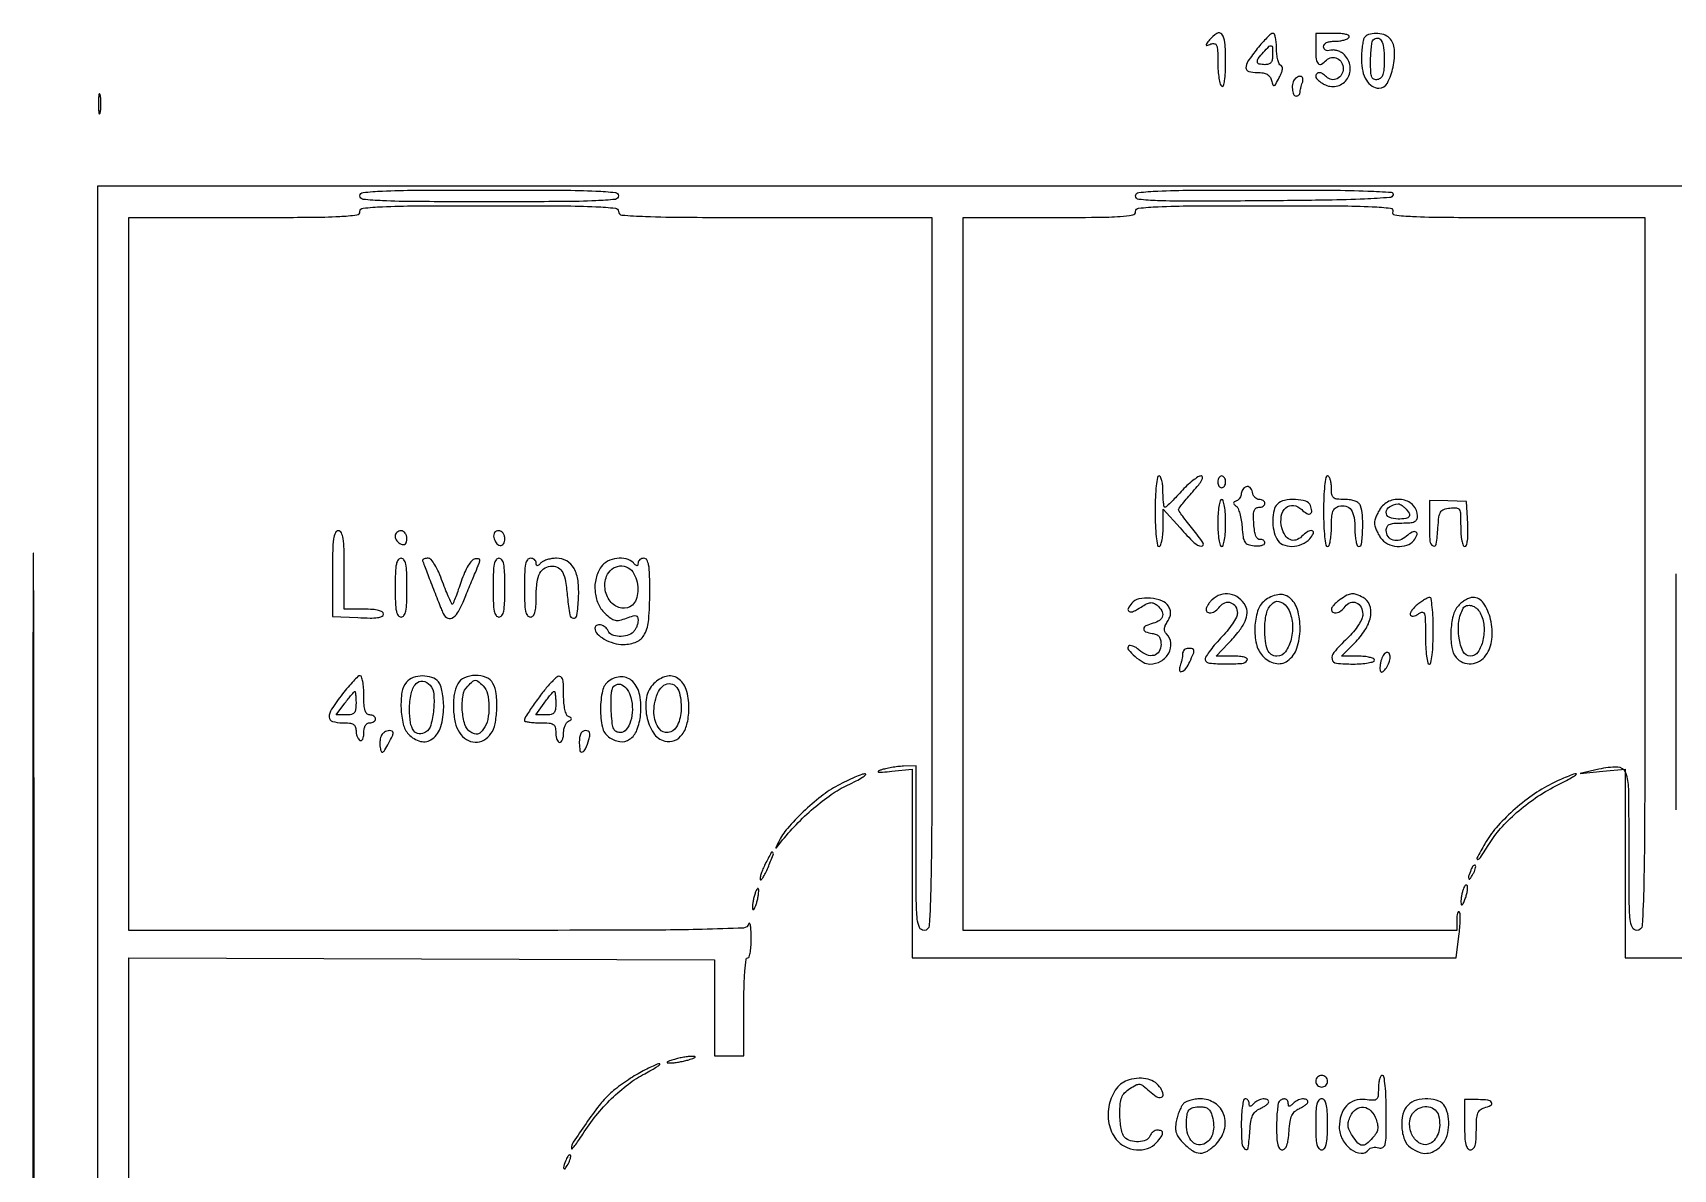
# Model space of a CAD drawing. Extents: x 0 to 673, y 20 to 657.
# Drawn here: x 0.5 to 419.2, y 367 to 657.1 of the extents above; entities that cross this region are included whole.
import ezdxf

# ---------------------------------------------------------------- set-up
doc = ezdxf.new("R2010")
doc.units = 0

msp = doc.modelspace()

# ---------------------------------------------------------------- linework, layer by layer
for points in [[(300.872445, 655.312769, 0.007057), (300.078825, 654.308495, 0.256824), (300.03584, 654.027632, 0.403289), (300.239496, 653.928449, 0.011274), (301.25, 654.281384, -0.138626), (302.15737, 654.356935, -0.262181), (302.699435, 653.89548, -0.080126), (302.949164, 652.616451, -0.008228), (303, 649.527632, 0.017214), (303.072907, 647.410552, 0.023894), (303.29375, 645.525556, 0.021798), (303.60914, 644.031146, 0.193782), (304, 643.5, 0.480853), (304.426169, 643.652121, 0.044402), (304.736472, 644.905081, 0.028279), (304.939381, 646.979969, 0.010235), (305, 649.940983, 0.018817), (304.820751, 654.702157, 0.145999), (304.034793, 656.757688, 0.388694), (302.748971, 656.983963, 0.080339)], [(313.084029, 653.106096, 0.01659), (310.688803, 649.866636, 0.152432), (310.176567, 648.216357, 0.338217), (310.883185, 647.294235, 0.066264), (313.09362, 647, -0.036248), (314.586053, 646.891663, -0.091872), (315.611367, 646.542578, -0.117665), (316.291739, 645.914267, -0.083979), (316.719316, 644.965335, 0.022501), (317.076682, 643.813216, 0.417057), (317.389955, 643.667725, 0.179205), (317.776378, 643.99994, 0.006866), (318.685716, 645.695328, 0.024075), (319.24973, 646.923709, 0.065801), (319.486492, 647.847528, 0.118682), (319.413362, 648.470872, 0.227824), (319.060019, 648.813327, -0.216256), (318.649443, 649.19406, -0.038472), (318.311381, 650.213394, -0.035505), (318.077401, 651.557521, -0.025348), (318, 653.083333, 0.022056), (317.933751, 654.584442, 0.035396), (317.730934, 655.849479, 0.039856), (317.439334, 656.761661, 0.304336), (317.084029, 657, 0.179482), (316.574473, 656.810999, 0.0154), (315.531191, 655.856166, 0.018802), (314.332102, 654.597687, 0.013447)], [(317, 651.5, -0.044917), (316.893532, 650.317234, -0.124434), (316.55, 649.5625, -0.149477), (315.935258, 649.142566, -0.07578), (315, 649, -0.05469), (313.574397, 649.1564, -0.321399), (313.100521, 649.685587, -0.189801), (313.344909, 650.579844, -0.023417), (314.654988, 652.171259, -0.010529), (316.104075, 653.706242, -0.274582), (316.632546, 653.845221, -0.320368), (316.949514, 653.44672, -0.012965)], [(328, 653, 0.022273), (328.116492, 650.38619, 0.169681), (328.616932, 649.281144, 0.343497), (329.449004, 649.157379, 0.067934), (330.732783, 650.132783, -0.15637), (332.033941, 650.802214, -0.158415), (333.47413, 650.585619, -0.146941), (334.588128, 649.536767, -0.131682), (335, 648, -0.131682), (334.588128, 646.463233, -0.146941), (333.47413, 645.414381, -0.158415), (332.033941, 645.197786, -0.15637), (330.732783, 645.867217, 0.053485), (329.728872, 646.676605, 0.133521), (328.837941, 646.958258, 0.240404), (328.24528, 646.685638, 0.168521), (328, 645.978561, 0.171736), (328.166185, 645.508992, 0.044386), (328.733182, 644.92311, 0.039858), (329.540504, 644.330277, 0.031558), (330.495938, 643.819897, 0.179799), (333.608922, 643.59622, 0.18284), (336.085945, 645.462714, 0.173916), (336.781025, 648.586102, 0.166509), (335.350924, 651.506219, 0.06333), (334.582768, 652.101044, 0.05282), (333.642556, 652.528695, 0.054943), (332.68067, 652.735282, 0.089629), (331.850924, 652.671267, -0.057346), (331.077614, 652.561334, -0.12285), (330.492981, 652.690737, -0.159732), (330.132327, 653.04687, -0.11929), (330, 653.59362, -0.170581), (330.206515, 654.181337, -0.112704), (330.772793, 654.63045, -0.075841), (331.696088, 654.910669, -0.035833), (332.940983, 655, 0.031397), (334.112115, 655.073612, 0.037109), (335.1996, 655.29375, 0.040338), (336.065839, 655.614422, 0.146547), (336.5, 656, 0.397171), (336.416353, 656.407294, 0.091154), (335.715335, 656.729054, 0.045191), (334.410761, 656.937148, 0.016966), (332.559017, 657), (328, 657)], [(340.39235, 655.825819, 0.090276), (340.110298, 655.106125, 0.01638), (339.879836, 653.684265, 0.017167), (339.719918, 651.980701, 0.014818), (339.666667, 650.184273, 0.055393), (339.983125, 647.336528, 0.083576), (340.925656, 645.031182, 0.106022), (342.363371, 643.536964, 0.149451), (344.119701, 643, 0.278722), (346.283137, 644.307575, 0.069383), (347.741848, 648.367141, 0.06569), (348.08549, 652.926696, 0.184407), (346.8, 655.8, 0.123212), (345.362656, 656.661997, 0.072877), (343.373758, 656.961626, 0.076526), (341.494501, 656.680056, 0.180871)], [(345.5, 650.430362, -0.014915), (345.424865, 647.912126, -0.065762), (345.143584, 646.457321, -0.126185), (344.604645, 645.622697, -0.139937), (343.75, 645.190371, -0.142077), (342.863328, 645.272187, -0.210735), (342.321993, 645.818167, -0.080465), (342.05976, 647.078448, -0.011141), (342, 649.760009, -0.012995), (342.050153, 651.689459, -0.017579), (342.201953, 653.427289, -0.014652), (342.417752, 654.839981, -0.152289), (342.6875, 655.354167, -0.210697), (343.785531, 655.780151, -0.257094), (344.712659, 655.213597, -0.099826), (345.321585, 653.376004, -0.030257)], [(322.666667, 645.333333, 0.148246), (322.117117, 644.305634, 0.068475), (322.025382, 642.777653, 0.077107), (322.338097, 641.446162, 0.305562), (323, 641, 0.090658), (323.381772, 641.069795, 0.095575), (323.70625, 641.269725, 0.099646), (323.923365, 641.567896, 0.108102), (324, 641.918213, -0.04425), (324.040803, 642.378353, -0.015326), (324.178303, 643.03135, -0.015089), (324.374624, 643.745256, -0.016969), (324.606989, 644.418213, 0.11504), (324.738576, 645.370332, 0.265583), (324.338385, 645.941799, 0.219506), (323.55717, 645.948471, 0.090692)], [(17.272364, 639, 0.008087), (17.298431, 637.38851, 0.039503), (17.399666, 636.482813, 0.611425), (17.546986, 636.439977, 0.142433), (17.705733, 636.75, 0.029693), (17.840649, 637.774707, 0.017887), (17.884498, 639, 0.017887), (17.840649, 640.225293, 0.029693), (17.705733, 641.25, 0.142433), (17.546986, 641.560023, 0.611425), (17.399666, 641.517187, 0.039503), (17.298431, 640.61149, 0.008087)], [(150, 615.5, -0.38529), (149.205202, 614.621684, -0.013583), (144.25, 614.261364, -0.01012), (135.711397, 614.046276, -0.001237), (117, 614, -0.001237), (98.288603, 614.046276, -0.01012), (89.75, 614.261364, -0.013583), (84.794798, 614.621684, -0.38529), (84, 615.5, -0.38529), (84.794798, 616.378316, -0.013583), (89.75, 616.738636, -0.01012), (98.288603, 616.953724, -0.001237), (117, 617, -0.001237), (135.711397, 616.953724, -0.01012), (144.25, 616.738636, -0.013583), (149.205202, 616.378316, -0.38529)], [(347.750316, 615.75, -0.304581), (346.868622, 615.068585, -0.005234), (340.484341, 614.709485, -0.007737), (331.021672, 614.423168, -0.001676), (314.666982, 614.236336, -0.001213), (295.974405, 614.130805, -0.010367), (287.6018, 614.277451, -0.014769), (282.800975, 614.603358, -0.385989), (282, 615.486336, -0.384605), (282.802016, 616.374754, -0.014105), (287.714113, 616.738562, -0.010212), (296.230173, 616.954047, -0.001219), (315.083333, 617, -0.00151), (332.038211, 616.948781, -0.008051), (341.297902, 616.7437, -0.006356), (347.286689, 616.43826, -0.49192)], [(287, 535, 0.009164), (287.066717, 531.360273, 0.018502), (287.277778, 528.5, 0.014491), (287.579235, 526.35519, 0.365646), (288, 526, 0.314551), (288.3918, 526.273548, 0.033831), (288.719413, 527.395313, 0.031956), (288.955379, 528.929373, 0.019827), (289.044812, 530.75), (289.089624, 535.5), (293.348918, 530.75, 0.015871), (296.952615, 526.979063, 0.170444), (298.837728, 526.094605, 0.636928), (299.287131, 526.848454, 0.022452), (296.620462, 530.418297, -0.005987), (295.233145, 532.153305, -0.008885), (294.063511, 533.708748, -0.004738), (293.117527, 535.040822, -0.153191), (293, 535.415416, -0.16291), (293.122724, 535.78208, -0.005555), (294.062306, 537.000056, -0.009926), (295.230638, 538.42131, -0.006706), (296.616362, 539.997119, 0.013469), (298.118993, 541.753206, 0.048661), (298.929152, 542.980126, 0.142559), (299.074291, 543.684742, 0.390952), (298.732725, 544, 0.143694), (297.938817, 543.76703, 0.023235), (296.611808, 542.825, 0.024017), (295.112506, 541.531556, 0.019062), (293.618965, 540, -0.006459), (292.197673, 538.46708, -0.009797), (290.919108, 537.175, -0.004966), (289.814938, 536.12316, -0.19004), (289.502603, 536, -0.361914), (289.303695, 536.165676, -0.014202), (289.14764, 537.175, -0.019456), (289.036186, 538.466422, -0.011796), (289, 540, 0.023598), (288.92761, 541.532944, 0.037669), (288.70625, 542.825, 0.04382), (288.387127, 543.748945, 0.295869), (288, 544, 0.365646), (287.579235, 543.64481, 0.014491), (287.277778, 541.5, 0.018502), (287.066717, 538.639727, 0.009164)], [(303, 542.5, 0.064853), (303.074694, 541.926543, 0.082425), (303.29375, 541.440625, 0.098894), (303.618646, 541.115568, 0.148195), (304, 541, 0.148195), (304.381354, 541.115568, 0.098894), (304.70625, 541.440625, 0.082425), (304.925306, 541.926543, 0.064853), (305, 542.5, 0.064853), (304.925306, 543.073457, 0.082425), (304.70625, 543.559375, 0.098894), (304.381354, 543.884432, 0.148195), (304, 544, 0.148195), (303.618646, 543.884432, 0.098894), (303.29375, 543.559375, 0.082425), (303.074694, 543.073457, 0.064853)], [(310.25, 541.261143, 0.08727), (309.77223, 540.997742, 0.069008), (309.367188, 540.567336, 0.068827), (309.093644, 540.04167, 0.085804), (309, 539.5, -0.0846), (308.906673, 538.952375, -0.06484), (308.632812, 538.409343, -0.064642), (308.227891, 537.95294, -0.082821), (307.75, 537.659464, 0.045935), (307.190166, 537.369949, 0.242257), (307.021852, 537.080275, 0.216486), (307.151858, 536.750368, 0.037362), (307.681089, 536.309703, -0.14167), (308.158512, 535.706697, -0.028432), (308.608914, 534.397597, -0.027958), (308.972322, 532.761863, -0.022931), (309.181089, 530.983572, 0.015818), (309.450004, 528.372843, 0.109075), (309.891082, 527.170356, 0.170267), (310.708549, 526.529815, 0.053246), (312.25, 526.183578, 0.036601), (313.303493, 526.139948, 0.058686), (314.192187, 526.273366, 0.081602), (314.795321, 526.549316, 0.249719), (315, 526.933578, 0.124362), (314.902315, 527.32025, 0.124973), (314.632812, 527.613301, 0.111105), (314.227337, 527.764664, 0.083536), (313.75, 527.75, -0.262054), (313.197807, 527.930046, -0.093197), (312.742976, 528.660095, -0.054047), (312.400369, 529.93097, -0.02078), (312.192502, 531.75, -0.015519), (312.103785, 533.902561, -0.074188), (312.272408, 535.117174, -0.160507), (312.712764, 535.754869, -0.16347), (313.442502, 536, 0.062347), (314.038032, 536.074549, 0.0806), (314.542485, 536.29375, 0.098013), (314.880096, 536.618622, 0.153495), (315, 537, 0.14167), (314.889739, 537.381339, 0.099768), (314.579806, 537.70625, 0.084673), (314.116309, 537.925116, 0.068161), (313.569551, 538, -0.120588), (312.999074, 538.139615, -0.083101), (312.465428, 538.541815, -0.075466), (312.048999, 539.139574, -0.071693), (311.819551, 539.844476, 0.069375), (311.603895, 540.517545, 0.097293), (311.226681, 541.021469, 0.11954), (310.751023, 541.279039, 0.148093)], [(330, 535, 0.009164), (330.066717, 531.360273, 0.018502), (330.277778, 528.5, 0.014491), (330.579235, 526.35519, 0.365646), (331, 526, 0.319867), (331.38952, 526.277591, 0.032633), (331.70625, 527.43449, 0.031224), (331.927779, 529.011552, 0.019284), (332, 530.883369, -0.015092), (332.077797, 533.460125, -0.07048), (332.373717, 534.911798, -0.130122), (332.958024, 535.76476, -0.1144), (333.915672, 536.267697, -0.125933), (335.720492, 536.277136, -0.183337), (337.013094, 535.377621, -0.114397), (337.773228, 533.431575, -0.03616), (338, 530.3, 0.021931), (338.072321, 528.651966, 0.035211), (338.29375, 527.263125, 0.039533), (338.612034, 526.260961, 0.305027), (339, 526, 0.383523), (339.714591, 526.642652, 0.017053), (339.973638, 530.243959, 0.024985), (339.9281, 533.959768, 0.076195), (339.393011, 536.418213, 0.129622), (338.910224, 537.088479, 0.078209), (338.061646, 537.588729, 0.060254), (336.877132, 537.899036, 0.033975), (335.393011, 538, -0.022957), (333.412203, 538.090993, -0.159377), (332.532751, 538.471043, -0.181931), (332.109978, 539.269669, -0.031747), (332, 541, 0.031626), (331.927234, 542.149251, 0.048861), (331.70625, 543.11875, 0.06271), (331.384262, 543.790443, 0.254951), (331, 544, 0.365646), (330.579235, 543.64481, 0.014491), (330.277778, 541.5, 0.018502), (330.066717, 538.639727, 0.009164)], [(303, 532, 0.015416), (303.071434, 529.683687, 0.025878), (303.291667, 527.75, 0.024068), (303.604992, 526.303225, 0.339565), (304, 526, 0.339565), (304.395008, 526.303225, 0.024068), (304.708333, 527.75, 0.025878), (304.928566, 529.683687, 0.015416), (305, 532, 0.015416), (304.928566, 534.316313, 0.025878), (304.708333, 536.25, 0.024068), (304.395008, 537.696775, 0.339565), (304, 538, 0.339565), (303.604992, 537.696775, 0.024068), (303.291667, 536.25, 0.025878), (303.071434, 534.316313, 0.015416)], [(318.2, 536.8, 0.140204), (317.347064, 535.263658, 0.052455), (317.040738, 532.793911, 0.050963), (317.263085, 530.129219, 0.076728), (318.035184, 527.934259, 0.166238), (319.544039, 526.528796, 0.10747), (321.902561, 526.035081, 0.097237), (324.459969, 526.557836, 0.11038), (326.5, 528, 0.073641), (327.403226, 529.353244, 0.470648), (327.098644, 530.003159, 0.21284), (325.948354, 529.809654, 0.04987), (324.399633, 528.54249, -0.122895), (322.930898, 527.66042, -0.17951), (321.439704, 527.74845, -0.14923), (320.168381, 528.842238, -0.079704), (319.344114, 530.765078, -0.100661), (319.210165, 533.722722, -0.170056), (320.370305, 535.885882, -0.226839), (322.336687, 536.484479, -0.160039), (324.431548, 535.425595, 0.055305), (325.685986, 534.421714, 0.254997), (326.582336, 534.363321, 0.316142), (326.980076, 535.051432, 0.069639), (326.654923, 536.456872, 0.234224), (325.464126, 537.553462, 0.060956), (322.819866, 537.986493, 0.05955), (320.003685, 537.765257, 0.148079)], [(344.556704, 535.777494, 0.028966), (343.960876, 534.812394, 0.026078), (343.457282, 533.751071, 0.026991), (343.106957, 532.750944, 0.070857), (343, 532, 0.070857), (343.106957, 531.249056, 0.026991), (343.457282, 530.248929, 0.026078), (343.960876, 529.187606, 0.028966), (344.556704, 528.222506, 0.125275), (346.307721, 526.715838, 0.095022), (348.757656, 526.033041, 0.097902), (351.222087, 526.312353, 0.143481), (353.020056, 527.524166, 0.072728), (353.84838, 528.882732, 0.375369), (353.596409, 529.653746, 0.266014), (352.60097, 529.670429, 0.058149), (351.150749, 528.636426, -0.104667), (349.45974, 527.652464, -0.150245), (347.738363, 527.617767, -0.176637), (346.4823, 528.529303, -0.149437), (346, 530.106989, -0.108034), (346.206987, 531.053777, -0.176372), (346.778259, 531.631687, -0.09295), (347.895761, 531.924966, -0.017823), (350, 532, 0.018269), (352.060015, 532.075295, 0.08767), (353.194444, 532.3625, 0.167991), (353.782894, 532.917027, 0.121136), (354, 533.8, 0.190938), (352.961666, 536.419899, 0.153617), (350.298148, 537.914224, 0.139247), (347.04891, 537.68546, 0.154405)], [(350.8, 535.8, -0.054141), (351.828821, 534.520493, -0.293079), (351.827846, 533.670545, -0.218828), (350.993663, 533.137512, -0.034446), (349, 533, -0.105451), (346.78436, 533.472536, -0.299311), (345.9731, 534.74129, -0.264534), (346.7926, 536.140046, -0.095549), (349.05, 536.921053, -0.148519), (349.337777, 536.876878, -0.030645), (349.790938, 536.624309, -0.029734), (350.300237, 536.253603, -0.024195)], [(357, 531.892628, 0.015714), (357.142636, 527.355373, 0.262818), (357.934072, 526.13908, 0.517881), (358.768541, 526.569046, 0.018812), (359.195209, 530.75, -0.01391), (359.454017, 533.558363, -0.106113), (359.882886, 534.805764, -0.175693), (360.694828, 535.462855, -0.054549), (362.25, 535.816422, -0.044569), (363.903597, 535.858565, -0.250661), (364.629916, 535.408444, -0.123298), (364.9447, 534.311431, -0.00852), (365, 531.066422, 0.018576), (365.073709, 529.083081, 0.032522), (365.301807, 527.456401, 0.036258), (365.632595, 526.292128, 0.315233), (366.049904, 526, 0.332336), (366.476367, 526.318652, 0.039441), (366.736472, 527.547761, 0.031464), (366.857582, 529.358183, 0.014001), (366.799904, 531.75), (366.5, 537.5), (361.75, 537.642628), (357, 537.785256)], [(77, 519.085327), (77, 508.170654), (83.502098, 507.835327, 0.00999), (86.592543, 507.737802, 0.03786), (88.520654, 507.861597, 0.071376), (89.63884, 508.185937, 0.295054), (90.002098, 508.75, 0.262989), (89.691525, 509.297481, 0.074029), (88.750105, 509.687395, 0.044953), (87.211264, 509.927899, 0.016299), (85, 510), (80, 510), (80, 520, 0.005163), (79.944758, 525.350044, 0.032071), (79.7125, 528.083333, 0.076301), (79.26579, 529.52133, 0.286822), (78.5, 530, 0.297438), (77.726537, 529.495228, 0.069562), (77.284357, 527.930888, 0.02955), (77.054126, 524.965765, 0.004602)], [(93, 528.606989, 0.096313), (93.111903, 528.031441, 0.06686), (93.440625, 527.454091, 0.064359), (93.926569, 526.962529, 0.074185), (94.5, 526.638374, 0.086117), (95.163102, 526.507681, 0.195231), (95.632608, 526.68592, 0.155809), (95.9132, 527.183769, 0.051069), (96, 528.031385, 0.074555), (95.887182, 528.783784, 0.088591), (95.559511, 529.421897, 0.100732), (95.072192, 529.848362, 0.130258), (94.5, 530, 0.091732), (93.92737, 529.894051, 0.095925), (93.440625, 529.590803, 0.099462), (93.114899, 529.13847, 0.106859)], [(118.176676, 528.332866, 0.100818), (118.769787, 526.900237, 0.210781), (119.770795, 526.270086, 0.297834), (120.642779, 526.672718, 0.14074), (121, 527.916667, 0.066422), (120.888599, 528.751548, 0.09567), (120.561201, 529.41896, 0.111791), (120.054646, 529.84677, 0.12024), (119.426676, 530, 0.099154), (118.820192, 529.878535, 0.133817), (118.380696, 529.53647, 0.126354), (118.159635, 529.00171, 0.083236)], [(0.494148, 336, 0.000063), (0.509397, 215.330525, 0.000317), (0.569299, 147.770312, 0.995361), (0.657085, 147.770038, 0.001564), (0.74998, 167.75, 0.00024), (0.829744, 244.342395, 0.000141), (0.855512, 336, 0.000141), (0.829744, 427.657605, 0.00024), (0.74998, 504.25, 0.001564), (0.657085, 524.229962, 0.995361), (0.569299, 524.229687, 0.000317), (0.509397, 456.669475, 0.000063)], [(93, 515.5, 0.007659), (93.059778, 511.597782, 0.041714), (93.3, 509.5, 0.098409), (93.758417, 508.396042, 0.250296), (94.5, 508, 0.250296), (95.241583, 508.396042, 0.098409), (95.7, 509.5, 0.041714), (95.940222, 511.597782, 0.007659), (96, 515.5, 0.007659), (95.940222, 519.402218, 0.041714), (95.7, 521.5, 0.098409), (95.241583, 522.603958, 0.250296), (94.5, 523, 0.250296), (93.758417, 522.603958, 0.098409), (93.3, 521.5, 0.041714), (93.059778, 519.402218, 0.007659)], [(100, 522.53702, 0.085989), (100.057086, 522.207536, 0.001839), (100.61745, 520.656979, 0.004183), (101.296479, 518.846581, 0.002803), (102.101959, 516.78702, -0.000303), (102.970214, 514.599251, -0.000298), (103.840863, 512.397735, -0.000293), (104.601902, 510.466715, -0.001136), (105.069946, 509.2691, 0.136353), (106.134133, 507.843731, 0.284913), (107.458874, 507.706369, 0.143254), (108.931952, 509.041647, 0.040743), (110.34135, 511.827172, -0.001219), (111.031941, 513.510032, -0.000689), (111.87691, 515.546919, -0.000688), (112.734745, 517.598839, -0.00113), (113.466964, 519.332551, 0.005752), (114.449811, 521.721055, 0.100377), (114.598417, 522.54338, 0.380211), (114.289864, 522.875946, 0.072369), (113.392406, 522.832551, 0.164375), (112.569204, 522.362707, 0.043459), (111.652667, 521.130316, 0.035803), (110.723973, 519.350902, 0.020489), (109.850924, 517.089764, -0.003708), (109.120228, 514.990251, -0.005493), (108.445953, 513.161945, -0.002627), (107.848923, 511.620662, -0.103008), (107.649152, 511.315819, -0.516311), (107.437381, 511.351697, -0.006245), (106.747078, 512.828483, -0.011955), (105.957513, 514.691514, -0.006828), (105.089003, 516.976055, 0.017494), (104.103153, 519.411561, 0.031077), (103.100645, 521.329048, 0.034739), (102.165222, 522.658006, 0.225727), (101.446281, 523, 0.030346), (100.892196, 522.966341, 0.047151), (100.424845, 522.864, 0.059949), (100.099776, 522.715088, 0.261069)], [(118, 515.5, 0.007659), (118.059778, 511.597782, 0.041714), (118.3, 509.5, 0.098409), (118.758417, 508.396042, 0.250296), (119.5, 508, 0.250296), (120.241583, 508.396042, 0.098409), (120.7, 509.5, 0.041714), (120.940222, 511.597782, 0.007659), (121, 515.5, 0.007659), (120.940222, 519.402218, 0.041714), (120.7, 521.5, 0.098409), (120.241583, 522.603958, 0.250296), (119.5, 523, 0.250296), (118.758417, 522.603958, 0.098409), (118.3, 521.5, 0.041714), (118.059778, 519.402218, 0.007659)], [(126, 515.5, 0.007659), (126.059778, 511.597782, 0.041714), (126.3, 509.5, 0.098409), (126.758417, 508.396042, 0.250296), (127.5, 508, 0.207049), (128.212276, 508.308162, 0.120157), (128.679245, 509.133333, 0.056175), (128.932396, 510.667123, 0.012836), (129, 513.3, -0.030613), (129.220238, 516.893748, -0.093019), (129.959023, 519.216733, -0.145874), (131.257473, 520.5211, -0.125139), (133.140983, 521, -0.139665), (134.693668, 520.557662, -0.142795), (135.764274, 519.366281, -0.07298), (136.477469, 517.082415, -0.016107), (136.989479, 513, 0.016748), (137.557798, 508.515195, 0.352285), (138.492638, 507.672108, 0.393614), (139.397054, 508.42398, 0.017536), (139.805414, 512.840955, 0.043725), (139.672407, 517.233096, 0.097373), (138.650634, 520.403196, 0.13632), (136.783223, 522.302597, 0.13148), (134.176947, 523, 0.038396), (133.025746, 522.911467, 0.0349), (131.863228, 522.6475, 0.036697), (130.855893, 522.260944, 0.086622), (130.2, 521.8, -0.018208), (129.578624, 521.222304, -0.180052), (129.25, 521.1, -0.354955), (129.056215, 521.257401, -0.051663), (129, 521.8, 0.124206), (128.884532, 522.257657, 0.10078), (128.559375, 522.6475, 0.090584), (128.073004, 522.909471, 0.078509), (127.5, 523, 0.250296), (126.758417, 522.603958, 0.098409), (126.3, 521.5, 0.041714), (126.059778, 519.402218, 0.007659)], [(145.556704, 520.777494, 0.093928), (144.265888, 517.915536, 0.079913), (144.01094, 514.607266, 0.081242), (144.802837, 511.435979, 0.102804), (146.534113, 508.967953, 0.027026), (148.042835, 507.696787, 0.105565), (149.141962, 507.185022, 0.113455), (150.311092, 507.185648, 0.033623), (152.034113, 507.706774, -0.013805), (153.714898, 508.288717, -0.126481), (154.480554, 508.330164, -0.275992), (154.871289, 507.976157, -0.07416), (155, 507.113136, -0.058781), (154.912258, 506.369363, -0.038993), (154.6475, 505.550734, -0.039041), (154.259558, 504.784719, -0.059713), (153.8, 504.2, -0.126098), (152.262067, 503.289524, -0.082742), (150.207338, 503.044797, -0.090285), (148.347341, 503.473721, -0.202102), (147.361626, 504.5, 0.143461), (146.642876, 505.442754, 0.110952), (145.45424, 505.964229, 0.159278), (144.433374, 505.837538, 0.290649), (144, 505.154988, 0.196861), (144.582884, 503.731919, 0.068656), (146.371235, 502.354841, 0.061174), (148.782682, 501.344089, 0.068785), (151.272037, 501, 0.101514), (154.622335, 501.687286, 0.175634), (156.673381, 503.607213, 0.098059), (157.725305, 507.332752, 0.019927), (158, 514.222506, 0.006153), (157.942881, 518.864135, 0.036177), (157.707277, 521.287084, 0.086455), (157.254664, 522.559563, 0.270464), (156.5, 523, 0.078509), (155.926996, 522.909471, 0.090584), (155.440625, 522.6475, 0.10078), (155.115468, 522.257657, 0.124206), (155, 521.8, -0.051663), (154.943785, 521.257401, -0.354955), (154.75, 521.1, -0.180052), (154.421376, 521.222304, -0.018208), (153.8, 521.8, 0.138143), (151.986154, 522.816615, 0.090171), (149.575583, 522.952826, 0.088024), (147.21761, 522.225989, 0.121894)], [(153.964816, 519.065741, -0.070248), (154.758979, 516.897737, -0.065782), (154.946446, 514.544375, -0.072205), (154.53001, 512.447441, -0.135284), (153.548039, 511.039869, -0.211334), (150.827765, 510.268866, -0.177127), (148.16112, 511.694551, -0.139881), (146.626868, 514.860572, -0.134964), (146.964914, 518.407716, -0.136336), (148.292035, 520.21147, -0.143917), (150.332253, 521.025416, -0.148404), (152.44105, 520.595904, -0.146999)], [(281.021908, 511.526398, 0.061972), (280.117576, 510.112212, 0.430146), (280.381615, 509.425945, 0.211743), (281.489689, 509.455047, 0.034128), (283.418242, 510.538387, -0.02494), (284.818589, 511.359193, -0.092469), (285.793486, 511.656375, -0.129715), (286.625092, 511.533651, -0.072179), (287.505006, 510.995845, -0.08628), (288.681498, 509.61578, -0.189619), (288.897516, 508.268777, -0.191645), (288.138275, 507.145724, -0.088158), (286.5, 506.410644, 0.043974), (284.651764, 505.769726, 0.269483), (284.08612, 504.981825, 0.338778), (284.536772, 504.258369, 0.054888), (286.25, 503.819551, -0.063904), (287.302201, 503.529802, -0.125287), (287.99163, 503.010438, -0.117372), (288.375989, 502.198689, -0.052183), (288.5, 501.013695, -0.132835), (288.007766, 499.193584, -0.200078), (286.714486, 498.215299, -0.162017), (284.871234, 498.341896, -0.086653), (282.919465, 499.572883, 0.038442), (282.125341, 500.187576, 0.055979), (281.336672, 500.588223, 0.071973), (280.669091, 500.73365, 0.21786), (280.243869, 500.574456, 0.387234), (280.201055, 499.616201, 0.044201), (281.865055, 497.942871, 0.04382), (283.98458, 496.454337, 0.131928), (285.676525, 496, 0.131548), (288.476012, 496.749503, 0.136627), (290.47892, 498.790271, 0.152923), (291.008399, 501.389353, 0.172396), (289.917898, 503.682102, -0.09919), (289.502602, 504.305502, -0.116916), (289.391868, 505.004305, -0.086445), (289.603383, 505.839351, -0.03444), (290.160603, 506.885558, 0.040011), (290.732803, 507.989314, 0.084874), (290.950626, 508.924043, 0.094942), (290.835165, 509.809197, 0.060212), (290.391428, 510.753456, 0.163781), (288.696796, 512.142247, 0.07), (285.803366, 512.7956, 0.070324), (282.860773, 512.624419, 0.17154)], [(301.571429, 512.428571, 0.02687), (300.969986, 511.758762, 0.029203), (300.461607, 511.045982, 0.03046), (300.103036, 510.39003, 0.110284), (300, 509.928571, 0.253242), (300.383788, 509.219417, 0.19898), (301.256445, 509.055333, 0.110245), (302.442937, 509.594572, 0.073443), (303.49515, 510.66248, -0.146702), (304.805321, 511.654551, -0.178643), (306.334582, 511.659465, -0.171583), (307.544259, 510.660669, -0.136015), (308, 509.016327, -0.121904), (307.736622, 507.952113, -0.025142), (306.743389, 506.278096, -0.025054), (305.359785, 504.40364, -0.021301), (303.722174, 502.568419, 0.015425), (302.109568, 500.803408, 0.022341), (300.80705, 499.141613, 0.019136), (299.877312, 497.728218, 0.21977), (299.805508, 497.083477, 0.298321), (300.892159, 496.223961, 0.020397), (305.009634, 496.023716, 0.021457), (309.136746, 496.168647, 0.239215), (310.5, 497, 0.380904), (310.428773, 497.404501, 0.100414), (309.790369, 497.727559, 0.04868), (308.57963, 497.936671, 0.018438), (306.86285, 498), (302.607666, 498), (305.683839, 501.25, 0.021893), (308.435097, 504.424158, 0.060994), (309.970103, 506.936084, 0.094541), (310.478683, 509.030894, 0.136093), (310.062964, 510.882351, 0.107769), (308.389032, 512.84526, 0.118009), (306.101746, 513.853144, 0.122033), (303.666472, 513.700134, 0.120525)], [(314.937008, 512.150076, 0.148244), (313.161432, 509.531152, 0.065992), (312.450352, 505.380167, 0.065223), (312.846168, 501.108415, 0.128848), (314.404988, 498.106432, 0.150338), (317.626038, 496.188175, 0.218819), (320.821417, 496.809859, 0.157445), (323.188123, 500.018865, 0.080961), (324, 505, 0.06866), (323.324369, 509.896928, 0.158465), (321.285659, 512.951532, 0.214353), (318.318443, 513.695421, 0.126667)], [(320.964816, 510.065741, -0.102653), (322.030098, 506.453877, -0.079554), (321.715742, 502.355619, -0.094543), (320.264564, 499.13937, -0.244298), (318.071805, 498, -0.152181), (316.641246, 498.445731, -0.144077), (315.679741, 499.633471, -0.077859), (315.149192, 501.811562, -0.020885), (315, 505.381787, -0.06835), (315.527791, 509.224695, -0.159361), (317.122689, 511.61167, -0.28621), (319.125605, 511.829184, -0.15883)], [(334.222506, 512.443296, 0.026292), (333.371716, 511.778092, 0.031994), (332.652861, 511.066781, 0.033625), (332.141558, 510.407268, 0.149156), (332, 509.943296, 0.250212), (332.383011, 509.225839, 0.200893), (333.254241, 509.055052, 0.11136), (334.440242, 509.591443, 0.073351), (335.49515, 510.66248, -0.14681), (336.838304, 511.67908, -0.19252), (338.362159, 511.642444, -0.172966), (339.558098, 510.535074, -0.120906), (340, 508.734333, -0.105534), (339.742934, 507.529969, -0.037486), (338.901159, 505.972551, -0.032892), (337.627394, 504.248159, -0.023836), (336, 502.5, 0.017857), (332.593622, 498.927437, 0.242778), (332.162854, 497.237171, 0.319704), (333.30732, 496.222966, 0.026571), (337.5, 496, 0.017105), (339.60834, 496.072146, 0.027868), (341.384375, 496.29375, 0.026982), (342.707933, 496.608967, 0.332234), (343, 497, 0.302192), (342.742134, 497.387697, 0.040859), (341.765384, 497.70625, 0.035972), (340.407855, 497.927658, 0.022444), (338.797052, 498), (334.594104, 498), (338.297052, 501.792163, 0.057991), (340.837564, 505.081546, 0.096495), (342.032342, 508.360788, 0.134561), (341.728116, 511.102427, 0.177162), (340.065741, 512.964816, 0.032145), (338.354308, 513.743776, 0.113452), (337.165001, 513.907644, 0.105255), (335.974191, 513.540909, 0.025636)], [(353.860784, 511.08608, 0.032046), (353.008859, 510.299862, 0.051885), (352.406694, 509.520353, 0.070366), (352.117071, 508.860434, 0.270463), (352.225834, 508.443579, 0.17594), (352.617351, 508.259753, 0.081347), (353.186178, 508.300597, 0.065426), (353.839007, 508.54982, 0.049384), (354.475834, 508.979944, -0.191277), (355.243092, 509.229731, -0.32391), (355.740901, 508.819085, -0.058742), (355.959118, 507.238726, -0.004966), (356, 503.122445, 0.012311), (356.069224, 500.311462, 0.022566), (356.2851, 498.030611, 0.019745), (356.593445, 496.326197, 0.351583), (357, 496, 0.362465), (357.417447, 496.348392, 0.015687), (357.720588, 498.375, 0.019442), (357.93272, 501.081088, 0.009838), (358, 504.5, 0.009816), (357.936016, 507.758999, 0.016245), (357.738793, 510.503125, 0.010126), (357.464644, 512.693979, 0.372429), (357.110784, 513, 0.114079), (356.627054, 512.888178, 0.019468), (355.789295, 512.437786, 0.020356), (354.82983, 511.818836, 0.016905)], [(364.404988, 510.895012, 0.126561), (363.052588, 508.321102, 0.047987), (362.497609, 504.268493, 0.047925), (362.723242, 500.213044, 0.136175), (363.872445, 497.653695, 0.123802), (365.569193, 496.412092, 0.115601), (367.696857, 496.079223, 0.111894), (369.805883, 496.726659, 0.110211), (371.443296, 498.222506, 0.1287), (372.948628, 502.282993, 0.080582), (372.633851, 507.370741, 0.092094), (370.842416, 511.534815, 0.250248), (368.098284, 513, 0.08993), (367.276978, 512.851076, 0.03984), (366.275701, 512.38166, 0.037748), (365.265983, 511.700482, 0.041595)], [(369.964816, 509.065741, -0.102248), (370.936674, 505.780337, -0.077188), (370.671814, 502.01625, -0.091375), (369.391933, 499.043597, -0.250551), (367.440065, 498, -0.291316), (365.636484, 499.148274, -0.073617), (364.595062, 502.638878, -0.06477), (364.537638, 506.856903, -0.104432), (365.676614, 510.25, -0.192549), (366.528102, 510.908649, -0.13771), (367.745534, 510.913821, -0.109049), (369.015412, 510.241873, -0.094144)], [(294, 498.581787, -0.032815), (293.956854, 497.925091, -0.017107), (293.821697, 497.115525, -0.016939), (293.625558, 496.290883, -0.024761), (293.393011, 495.581787, 0.118963), (293.235475, 494.372997, 0.495256), (293.769598, 494.049998, 0.139875), (294.857224, 494.883268, 0.052943), (295.839485, 496.547053, 0.007787), (296.784458, 498.709691, 0.124228), (296.902419, 499.494508, 0.324642), (296.555991, 499.884887, 0.054344), (295.5, 500, 0.093456), (294.927413, 499.892034, 0.096457), (294.440625, 499.5834, 0.099144), (294.11481, 499.122918, 0.104916)], [(344.656295, 496.79367, 0.025569), (344.473135, 495.911216, 0.032674), (344.400007, 495.084254, 0.034386), (344.430945, 494.41025, 0.169286), (344.594036, 494.072631, 0.40106), (345.190956, 494.059163, 0.063603), (346.024184, 495.041447, 0.053395), (346.736976, 496.445523, 0.08793), (346.984687, 497.75, 0.143261), (346.711045, 498.729832, 0.366047), (346.06008, 498.939847, 0.167285), (345.235317, 498.214694, 0.065669)], [(79.545807, 488.356198, 0.016058), (76.748185, 484.437524, 0.146451), (76.141166, 482.454568, 0.336159), (76.962024, 481.357474, 0.070079), (79.5, 481, -0.02274), (81.30331, 480.917943, -0.104224), (82.299197, 480.611358, -0.173954), (82.817287, 480.020644, -0.09416), (83, 479.059017, 0.046881), (83.074077, 478.270704, 0.046318), (83.29375, 477.50665, 0.050262), (83.616444, 476.876024, 0.111412), (84, 476.5, 0.253782), (84.384801, 476.478234, 0.1651), (84.712684, 476.794783, 0.083483), (84.931329, 477.479336, 0.035659), (85, 478.440983, -0.045128), (85.09732, 479.517041, -0.087671), (85.396541, 480.323497, -0.119789), (85.875985, 480.819301, -0.141873), (86.5, 481, 0.064853), (87.073457, 481.074694, 0.082425), (87.559375, 481.29375, 0.098894), (87.884432, 481.618646, 0.148195), (88, 482, 0.148195), (87.884432, 482.381354, 0.098894), (87.559375, 482.70625, 0.082425), (87.073457, 482.925306, 0.064853), (86.5, 483, -0.200296), (85.79299, 483.295059, -0.122766), (85.325, 484.083333, -0.058865), (85.069243, 485.539511, -0.014068), (85, 488, 0.01796), (84.931131, 489.916615, 0.029193), (84.719706, 491.53125, 0.029188), (84.418335, 492.72681, 0.327373), (84.045807, 493, 0.189244), (83.508738, 492.789176, 0.01325), (82.330327, 491.635883, 0.0173), (80.973603, 490.135249, 0.01209)], [(95.872445, 491.346305, 0.136175), (94.723242, 488.786956, 0.047925), (94.497609, 484.731507, 0.047987), (95.052588, 480.678898, 0.126561), (96.404988, 478.104988, 0.148225), (99.479559, 476.258131, 0.228462), (102.462284, 476.87083, 0.157031), (104.647923, 480.014938, 0.074123), (105.384615, 484.957059, 0.024394), (105.287846, 486.939384, 0.025821), (104.998407, 488.865085, 0.026587), (104.577554, 490.486348, 0.096696), (104.069863, 491.41582, 0.139883), (102.392476, 492.563651, 0.082845), (99.980289, 492.945093, 0.082459), (97.563419, 492.522687, 0.135953)], [(101.93552, 490.577694, -0.156892), (102.855041, 488.285348, -0.041727), (102.802504, 484.29778, -0.040972), (102.103355, 480.422184, -0.189832), (100.777524, 478.624909, -0.15771), (99.084343, 478.197657, -0.225616), (97.75364, 478.941069, -0.1182), (96.916023, 481.024768, -0.036744), (96.666667, 484.413382, -0.049598), (97.064087, 488.409909, -0.127943), (98.322814, 490.997587, -0.261023), (100.069486, 491.640935, -0.182055)], [(108.971776, 490.947263, 0.086731), (108.073095, 488.220505, 0.04507), (107.874596, 484.631971, 0.045147), (108.32017, 481.087513, 0.091442), (109.405228, 478.504296, 0.106344), (111.19418, 476.738567, 0.133772), (113.409215, 476.050929, 0.136726), (115.630743, 476.586866, 0.113304), (117.443296, 478.222506, 0.104575), (118.500045, 480.703801, 0.03843), (118.948497, 484.50588, 0.038582), (118.807371, 488.366224, 0.094714), (117.964816, 491.065741, 0.178548), (116.264241, 492.575493, 0.096758), (113.476128, 493.082099, 0.095989), (110.683169, 492.502649, 0.172543)], [(115.428571, 490.428571, -0.140022), (116.559337, 488.393507, -0.054328), (116.95004, 485.163631, -0.053898), (116.629728, 481.832419, -0.109226), (115.558569, 479.44113, -0.038999), (114.743468, 478.505552, -0.131652), (114.04355, 478.11004, -0.147549), (113.28853, 478.140585, -0.053552), (112.308569, 478.602433, -0.18429), (110.811714, 480.53555, -0.056979), (110.13916, 484.219765, -0.05679), (110.317048, 488.023739, -0.157588), (111.52159, 490.378733, -0.01529), (112.845069, 491.623653, -0.179772), (113.493839, 491.874168, -0.185208), (114.13914, 491.636045, -0.016407)], [(132.337923, 490.75, 0.019393), (130.385912, 488.387363, 0.011543), (128.239534, 485.435184, 0.00611), (126.278734, 482.527767, 0.146313), (126, 481.59563, 0.349823), (126.186902, 481.361183, 0.019229), (127.175, 481.174966, 0.02297), (128.466512, 481.042917, 0.013991), (130, 481, -0.016149), (132.321544, 480.925001, -0.124134), (133.35, 480.59375, -0.201266), (133.848244, 479.888366, -0.05449), (134, 478.5, 0.038131), (134.073116, 477.542644, 0.057076), (134.29375, 476.734375, 0.074992), (134.617064, 476.182831, 0.226478), (135, 476, 0.221088), (135.382736, 476.177934, 0.077179), (135.70625, 476.709896, 0.058687), (135.926807, 477.491297, 0.039486), (136, 478.416667, -0.047769), (136.092664, 479.384362, -0.051009), (136.367188, 480.294792, -0.056878), (136.770769, 481.018974, -0.128732), (137.25, 481.416667, 0.029131), (137.85747, 481.744495, 0.260055), (138, 482, 0.260055), (137.85747, 482.255505, 0.029131), (137.25, 482.583333, -0.187865), (136.735149, 483.122029, -0.041998), (136.34322, 484.356497, -0.035345), (136.083999, 486.039574, -0.020541), (136, 488.083333, 0.016403), (135.884272, 491.610101, 0.222517), (135.278918, 492.709025, 0.350199), (134.274109, 492.664471, 0.030882)], [(147.528458, 491.644467, 0.183737), (145.917226, 489.163632, 0.052288), (145.412713, 484.514823, 0.052282), (145.883041, 479.8669, 0.185616), (147.476844, 477.393274, 0.118834), (150.330334, 476.204244, 0.193608), (152.852973, 476.779564, 0.150429), (154.716547, 479.153847, 0.067119), (155.642917, 483.060812, 0.071858), (155.420362, 488.036527, 0.143253), (153.641036, 491.515756, 0.208505), (150.794743, 492.727104, 0.156924)], [(153.158792, 487.467009, -0.063766), (153.554942, 484.344385, -0.073743), (153.111951, 481.380983, -0.094733), (151.991787, 479.252846, -0.228187), (150.428053, 478.5, -0.123818), (149.438751, 478.748802, -0.163308), (148.806191, 479.422019, -0.078123), (148.428602, 480.762406, -0.013792), (148.190188, 483.37294, -0.012047), (148.11245, 485.344939, -0.013587), (148.134939, 487.240676, -0.012893), (148.239084, 488.845136, -0.069061), (148.437164, 489.696847, -0.203351), (149.42919, 490.72475, -0.213962), (150.82951, 490.697242, -0.134822), (152.253438, 489.47522, -0.085201)], [(159, 491, 0.154239), (157.166179, 487.471805, 0.091364), (157.209033, 482.686784, 0.095648), (158.924219, 478.416003, 0.19032), (161.840157, 476.32527, 0.156329), (164.295426, 476.48322, 0.145138), (166.287678, 478.037904, 0.102579), (167.576957, 480.960704, 0.052798), (168, 484.955796, 0.079613), (167.270205, 489.510132, 0.16693), (165.130277, 492.333312, 0.217207), (162.152402, 492.824967, 0.131057)], [(165.554627, 488.638373, -0.077683), (165.983455, 483.931178, -0.111254), (164.806155, 479.924665, -0.238732), (162.680126, 478.486632, -0.270868), (160.441431, 479.44113, -0.078254), (159.473333, 481.28919, -0.068749), (159.063598, 483.430414, -0.061059), (159.232172, 485.828538, -0.04282), (159.975249, 488.4349, -0.112884), (161.209038, 490.285046, -0.182329), (162.933632, 491.008402, -0.205539), (164.55367, 490.38195, -0.138495)], [(83, 486, -0.030112), (82.902412, 484.38104, -0.146073), (82.539172, 483.54645, -0.172954), (81.815954, 483.124958, -0.046322), (80.470063, 483), (77.940125, 483), (80.158121, 486, -0.006283), (81.030765, 487.149805, -0.009707), (81.816214, 488.11875, -0.004544), (82.499816, 488.914576, -0.216286), (82.688058, 489, -0.372737), (82.812216, 488.89251, -0.010012), (82.908367, 488.11875, -0.016148), (82.977554, 487.150236, -0.009756)], [(134, 486, -0.03013), (133.901953, 484.374393, -0.147941), (133.535992, 483.542045, -0.172745), (132.805215, 483.122953, -0.044676), (131.431906, 483), (128.863812, 483), (131, 486, -0.008918), (131.849894, 487.149606, -0.013385), (132.635555, 488.11875, -0.008223), (133.317849, 488.889757, -0.210509), (133.568094, 489, -0.352422), (133.738284, 488.863031, -0.018124), (133.873128, 488.11875, -0.022227), (133.968885, 487.150131, -0.013524)], [(89.384042, 477.558413, 0.051141), (89.199422, 476.875999, 0.027576), (89.106409, 476.009071, 0.027168), (89.108739, 475.106283, 0.038217), (89.215729, 474.308413, 0.086929), (89.498674, 473.606375, 0.426798), (89.872922, 473.527597, 0.110707), (90.400897, 474.093245, 0.0106), (91.325983, 475.75, 0.008816), (92.288919, 477.643712, 0.100598), (92.497042, 478.451161, 0.318832), (92.241914, 478.853128, 0.097297), (91.494295, 479, 0.084046), (90.857707, 478.892233, 0.066076), (90.232119, 478.576534, 0.066226), (89.711905, 478.109507, 0.085345)], [(140, 475.8, 0.046281), (140.177768, 473.883588, 0.469262), (140.789165, 473.542967, 0.205669), (141.594619, 474.331687, 0.024207), (142.454993, 476.75, 0.032899), (142.706307, 477.834899, 0.135217), (142.634953, 478.499549, 0.209198), (142.262576, 478.869848, 0.092803), (141.567388, 479, 0.143697), (140.866612, 478.794355, 0.136961), (140.372452, 478.239597, 0.084766), (140.086063, 477.266888, 0.02931)], [(206, 464.986758, 0.041824), (201.760834, 462.211092, 0.024441), (197.161772, 458.240518, 0.024176), (193.152041, 454.0335, 0.066235), (190.904249, 450.608426, 0.000847), (190.185761, 449.108823, 0.489532), (190.223977, 449.032718, 0.282023), (190.335402, 449.074, 0.000661), (191.453348, 450.5, -0.025926), (195.354484, 454.989334, -0.023932), (199.800377, 459.178638, -0.024986), (204.338274, 462.685108, -0.04216), (208.5, 465.088132, 0.009351), (210.703102, 466.17438, 0.021867), (212.296875, 467.087979, 0.04637), (213.090367, 467.699884, 0.674456), (213, 467.935996, 0.092785), (212.120361, 467.788143, 0.011796), (210.325, 467.081114, 0.013494), (208.215803, 466.124659, 0.01085)], [(388.215786, 465.420241, 0.038287), (383.276729, 462.467403, 0.02909), (378.344714, 458.53148, 0.029701), (374.077519, 454.215417, 0.052389), (371.186015, 450.127585, 0.004181), (369.151574, 446.426419, 0.638717), (369.372757, 446.130936, 0.198716), (370.048191, 446.59392, 0.003473), (372.493995, 450.404431, -0.044718), (375.634992, 454.510074, -0.031207), (379.839993, 458.55475, -0.029991), (384.737882, 462.228988, -0.031444), (389.965633, 465.227594, 0.007386), (392.017949, 466.277029, 0.015754), (393.564768, 467.160539, 0.022321), (394.504201, 467.796501, 0.714134), (394.446344, 467.977594, 0.095004), (393.790356, 467.866219, 0.007967), (392.181485, 467.235614, 0.010375), (390.275424, 466.406648, 0.00783)], [(187.464944, 444.932209, 0.018254), (186.880268, 443.692679, 0.02304), (186.435816, 442.505309, 0.022032), (186.159683, 441.499922, 0.141251), (186.189264, 440.978383, 0.555863), (186.429617, 440.924931, 0.050122), (186.900969, 441.514057, 0.029609), (187.510218, 442.58949, 0.01384), (188.175738, 444.046174, 0.004853), (189.502097, 447.262181, 0.270727), (189.410278, 447.880957, 0.535288), (189.013117, 447.845815, 0.005585)], [(367.623539, 443.461341, 0.013074), (367.038161, 441.807875, 0.18392), (367.068872, 441.189955, 0.582659), (367.370907, 441.158973, 0.022794), (368.122073, 442.325003, 0.028467), (368.494276, 443.058111, 0.039963), (368.734072, 443.751423, 0.045448), (368.826923, 444.318576, 0.217548), (368.715202, 444.618131, 0.299281), (368.487156, 444.665262, 0.109577), (368.201425, 444.471425, 0.064271), (367.896209, 444.051117, 0.033338)], [(184.571429, 436.428571, 0.01763), (184.346523, 435.376727, 0.024478), (184.225007, 434.420827, 0.022563), (184.199935, 433.646795, 0.195604), (184.331236, 433.335431, 0.453302), (184.541307, 433.349272, 0.049436), (184.830364, 433.81547, 0.034717), (185.141471, 434.579214, 0.01788), (185.428571, 435.571429, 0.01763), (185.653477, 436.623273, 0.024478), (185.774993, 437.579173, 0.022563), (185.800065, 438.353205, 0.195604), (185.668764, 438.664569, 0.453302), (185.458693, 438.650728, 0.049436), (185.169636, 438.18453, 0.034717), (184.858529, 437.420786, 0.01788)], [(365.683521, 438.617651, 0.028282), (365.426232, 437.814056, 0.01886), (365.219404, 436.869623, 0.019013), (365.087889, 435.935405, 0.034967), (365.063386, 435.168213, 0.058568), (365.152557, 434.597459, 0.522639), (365.353692, 434.527298, 0.128357), (365.650271, 434.88817, 0.013073), (366.091947, 435.914318, 0.02453), (366.435968, 436.914575, 0.026089), (366.672246, 437.923496, 0.026879), (366.782456, 438.806763, 0.09835), (366.712081, 439.363756, 0.193673), (366.520041, 439.589748, 0.285225), (366.267612, 439.571575, 0.110429), (365.970086, 439.234574, 0.034236)], [(155, 391.416829, 0.015097), (153.071013, 390.2414, 0.010952), (150.994245, 388.822559, 0.011081), (149.080399, 387.387408, 0.023656), (147.682538, 386.178874, 0.038172), (145.106181, 383.324799, 0.012185), (141.717248, 378.712013, 0.006909), (138.478009, 373.930561, 0.152284), (138.019, 372.330532, 0.675334), (138.18979, 372.266254, 0.020276), (138.866367, 373.065844, 0.01662), (139.785372, 374.330327, 0.008105), (140.876973, 376, -0.030566), (144.255526, 380.693347, -0.028453), (148.257827, 385.059604, -0.029546), (152.529508, 388.752798, -0.043515), (156.711105, 391.414505, 0.008551), (158.481153, 392.374544, 0.018528), (159.799512, 393.184882, 0.028873), (160.562944, 393.760331, 0.685405), (160.5, 393.941393, 0.106782), (159.889851, 393.831464, 0.009828), (158.471875, 393.21404, 0.012329), (156.796445, 392.3944, 0.00936)], [(164, 395, 0.004595), (162.660122, 394.557279, 0.172749), (162.413781, 394.36194, 0.574334), (162.487696, 394.221484, 0.010926), (163.5, 394.19936, 0.0298), (164.443967, 394.255671, 0.014229), (165.646875, 394.434548, 0.01405), (166.896643, 394.693325, 0.019418), (168, 395, 0.004595), (169.339878, 395.442721, 0.172749), (169.586219, 395.63806, 0.574334), (169.512304, 395.778516, 0.010926), (168.5, 395.80064, 0.0298), (167.556033, 395.744329, 0.014229), (166.353125, 395.565452, 0.01405), (165.103357, 395.306675, 0.019418)], [(280.346582, 389.83989, 0.168282), (277.155517, 387.676155, 0.10777), (275.283783, 383.560191, 0.099313), (275.215709, 378.735589, 0.121251), (277.07258, 374.634859, 0.108979), (279.311555, 372.797546, 0.098256), (282.201346, 371.984703, 0.101957), (285.092719, 372.347722, 0.127464), (287.345012, 373.828741, 0.023731), (288.56927, 375.317804, 0.140472), (288.922452, 376.251744, 0.322556), (288.594275, 376.797224, 0.101633), (287.606989, 377, 0.096313), (287.031441, 376.888097, 0.06686), (286.454091, 376.559375, 0.064359), (285.962529, 376.073431, 0.074185), (285.638374, 375.5, -0.202102), (284.652659, 374.473721, -0.090285), (282.792662, 374.044797, -0.082742), (280.737933, 374.289524, -0.126098), (279.2, 375.2, -0.120341), (278.735486, 375.964715, -0.027057), (278.3525, 377.450728, -0.026552), (278.08819, 379.260186, -0.022993), (278, 381.176947, -0.019662), (278.102714, 383.787924, -0.07431), (278.469786, 385.37721, -0.100274), (279.21941, 386.533419, -0.053969), (280.537189, 387.616324, -0.025171), (282.132918, 388.550662, -0.153251), (283.06327, 388.715387, -0.138098), (283.970865, 388.328068, -0.019096), (285.533246, 386.968767, 0.048718), (287.298194, 385.607924, 0.204845), (288.591602, 385.405332, 0.404517), (289.05226, 386.151182, 0.087028), (288.416724, 387.701132, 0.099039), (287.052784, 389.135654, 0.088761), (285.189812, 390.003898, 0.07729), (282.912913, 390.243375, 0.053282)], [(328, 389.5, 0.099038), (328.114514, 388.927543, 0.097945), (328.440625, 388.440625, 0.097945), (328.927543, 388.114514, 0.099038), (329.5, 388, 0.099038), (330.072457, 388.114514, 0.097945), (330.559375, 388.440625, 0.097945), (330.885486, 388.927543, 0.099038), (331, 389.5, 0.099038), (330.885486, 390.072457, 0.097945), (330.559375, 390.559375, 0.097945), (330.072457, 390.885486, 0.099038), (329.5, 391, 0.099038), (328.927543, 390.885486, 0.097945), (328.440625, 390.559375, 0.097945), (328.114514, 390.072457, 0.099038)], [(344, 387.700801, -0.021285), (343.914156, 385.68514, -0.196272), (343.523996, 384.922245, -0.189281), (342.703162, 384.635295, -0.019599), (340.623256, 384.795817, 0.106906), (337.964308, 384.537666, 0.126814), (335.834785, 383.196416, 0.11413), (334.469009, 380.86097, 0.075617), (334, 377.777494, 0.127975), (334.803207, 374.690762, 0.102937), (337.057647, 372.090506, 0.142253), (339.63885, 371.093063, 0.283056), (341.52514, 372.040677, -0.140631), (341.913363, 372.393591, -0.072852), (342.54216, 372.597037, -0.06322), (343.303639, 372.628426, -0.055621), (344.084157, 372.47329, 0.20355), (345.113826, 372.570658, 0.219485), (345.715827, 373.374527, 0.04911), (345.957424, 375.512526, 0.003596), (346, 381.432612, 0.008501), (345.933852, 385.322994, 0.017537), (345.72387, 388.358153, 0.013281), (345.424209, 390.637759, 0.368867), (345, 391, 0.269165), (344.614887, 390.776489, 0.05625), (344.29375, 390.03086, 0.044912), (344.072621, 388.964865, 0.028701)], [(294.128383, 383.654692, 0.058803), (293.656531, 382.92698, 0.021238), (293.158407, 381.79735, 0.020721), (292.712703, 380.502062, 0.023148), (292.394196, 379.22098, 0.043757), (292.209067, 377.543815, 0.088816), (292.412856, 376.236925, 0.081375), (293.074042, 375.009911, 0.032201), (294.342803, 373.566288, 0.049184), (296.588081, 371.724063, 0.144799), (298.476456, 371.137392, 0.148354), (300.35097, 371.678322, 0.052523), (302.545455, 373.454545, 0.127212), (304.659887, 377.044076, 0.154004), (304.557408, 380.93402, 0.164724), (302.277915, 383.880465, 0.147511), (298.565741, 385, 0.036654), (297.212574, 384.900668, 0.036971), (295.892416, 384.604816, 0.039549), (294.787672, 384.171967, 0.106801)], [(301.569504, 380.579095, -0.045179), (301.931132, 378.273905, -0.077975), (301.756402, 376.344695, -0.093776), (301.047046, 374.809998, -0.097521), (299.833823, 373.665172, -0.167792), (298.103169, 373.260889, -0.171118), (296.508246, 374.015558, -0.124163), (295.383791, 375.879467, -0.074076), (295, 378.455778, -0.029202), (295.142476, 380.893164, -0.140821), (295.673422, 382.161046, -0.174642), (296.726126, 382.804467, -0.050749), (298.647615, 383, -0.06735), (299.728157, 382.853788, -0.106123), (300.555017, 382.422845, -0.101354), (301.157066, 381.673568, -0.057301)], [(309, 378.5, 0.015037), (309.145629, 373.658827, 0.212522), (309.926489, 372.155112, 0.579316), (310.750507, 372.481484, 0.019867), (311.195209, 376.75, -0.019296), (311.450413, 379.227026, -0.069535), (311.888228, 380.749, -0.104362), (312.614798, 381.751992, -0.080793), (313.75, 382.487128, 0.02653), (314.611532, 382.920955, 0.035392), (315.339063, 383.408381, 0.038191), (315.857785, 383.879543, 0.191558), (316, 384.237128, 0.305284), (315.602956, 384.826809, 0.12569), (314.601256, 384.963415, 0.084508), (313.304408, 384.58608, 0.083604), (312.2, 383.8, -0.018208), (311.578624, 383.222304, -0.180052), (311.25, 383.1, -0.354955), (311.056215, 383.257401, -0.051663), (311, 383.8, 0.081935), (310.924388, 384.25832, 0.092192), (310.70625, 384.6475, 0.100665), (310.381414, 384.907722, 0.119248), (310, 385, 0.345347), (309.599474, 384.685898, 0.022017), (309.288462, 383.125, 0.024301), (309.070361, 381.036573, 0.013867)], [(318.666667, 384.333333, 0.161051), (318.403673, 383.810475, 0.011119), (318.195833, 382.148958, 0.014928), (318.048521, 380.116473, 0.010625), (318, 377.833333, 0.011433), (318.065885, 374.952432, 0.049322), (318.311938, 373.259081, 0.104692), (318.759683, 372.335678, 0.23169), (319.445209, 372, 0.210408), (320.11523, 372.295016, 0.097375), (320.620462, 373.124405, 0.054738), (320.977331, 374.56015, 0.017546), (321.195209, 376.75, -0.019296), (321.450413, 379.227026, -0.069535), (321.888228, 380.749, -0.104362), (322.614798, 381.751992, -0.080793), (323.75, 382.487128, 0.02653), (324.611532, 382.920955, 0.035392), (325.339063, 383.408381, 0.038191), (325.857785, 383.879543, 0.191558), (326, 384.237128, 0.305284), (325.602956, 384.826809, 0.12569), (324.601256, 384.963415, 0.084508), (323.304408, 384.58608, 0.083604), (322.2, 383.8, -0.018208), (321.578624, 383.222304, -0.180052), (321.25, 383.1, -0.354955), (321.056215, 383.257401, -0.051663), (321, 383.8, 0.138165), (320.786872, 384.556555, 0.201904), (320.232073, 384.955286, 0.163248), (319.456476, 384.878304, 0.090956)], [(328, 378.5, 0.00942), (328.06264, 375.175614, 0.047315), (328.307692, 373.333333, 0.108427), (328.770252, 372.357915, 0.232029), (329.5, 372, 0.232029), (330.229748, 372.357915, 0.108427), (330.692308, 373.333333, 0.047315), (330.93736, 375.175614, 0.00942), (331, 378.5, 0.00942), (330.93736, 381.824386, 0.047315), (330.692308, 383.666667, 0.108427), (330.229748, 384.642085, 0.232029), (329.5, 385, 0.232029), (328.770252, 384.642085, 0.108427), (328.307692, 383.666667, 0.047315), (328.06264, 381.824386, 0.00942)], [(343.412268, 379.780282, -0.038834), (343.799177, 378.321443, -0.091705), (343.797745, 377.20069, -0.094745), (343.397106, 376.177182, -0.043411), (342.527405, 375.030282, -0.034966), (340.919216, 373.485381, -0.201236), (339.814726, 373.14583, -0.193311), (338.77066, 373.690474, -0.032017), (337.381202, 375.540964, -0.033285), (336.582553, 376.957119, -0.086717), (336.267216, 378.079259, -0.091873), (336.359846, 379.202464, -0.040525), (336.867823, 380.609247, -0.129621), (338.309656, 382.372924, -0.190676), (340.226193, 382.863997, -0.172494), (342.105909, 381.914781, -0.106569)], [(351.571429, 383.428571, 0.137926), (350.262306, 381.095167, 0.074379), (349.968156, 377.786483, 0.075238), (350.651386, 374.581102, 0.151028), (352.222506, 372.556704, 0.059497), (354.371695, 371.404385, 0.107977), (356.332004, 371.091681, 0.113111), (358.181792, 371.628003, 0.069596), (360, 373, 0.105337), (361.29109, 374.990105, 0.067613), (361.922576, 377.680084, 0.065312), (361.822496, 380.548268, 0.081701), (360.964816, 383.065741, 0.1818), (359.389297, 384.446819, 0.080536), (356.636571, 385.002908, 0.076725), (353.698257, 384.664866, 0.130154)], [(359.355465, 380.719851, -0.065332), (359.637025, 378.291398, -0.082994), (359.232102, 376.074491, -0.097166), (358.21201, 374.372693, -0.133217), (356.718225, 373.410568, -0.234651), (354.326271, 373.780967, -0.140696), (352.486763, 376.0714, -0.122964), (351.999702, 379.242814, -0.175027), (353.2, 381.8, -0.117321), (354.878587, 382.833366, -0.123613), (356.808972, 382.973117, -0.135653), (358.447259, 382.195089, -0.15417)], [(366, 378.4, 0.009639), (366.062978, 375.133332, 0.047953), (366.308594, 373.316667, 0.109438), (366.771544, 372.353935, 0.230075), (367.5, 372, 0.202424), (368.208704, 372.299176, 0.121976), (368.676378, 373.098937, 0.058002), (368.931291, 374.579361, 0.013661), (369, 377.09362, -0.013715), (369.07563, 379.850213, -0.07193), (369.373832, 381.33292, -0.136952), (369.979729, 382.191944, -0.10754), (371, 382.710251, 0.054579), (372.709648, 383.363206, 0.458466), (372.88039, 384.069547, 0.209735), (371.892407, 384.65475, 0.030329), (369.5, 384.8), (366, 384.8)], [(136.623539, 369.461341, 0.013074), (136.038161, 367.807875, 0.18392), (136.068872, 367.189955, 0.582659), (136.370907, 367.158973, 0.022794), (137.122073, 368.325003, 0.028467), (137.494276, 369.058111, 0.039963), (137.734072, 369.751423, 0.045448), (137.826923, 370.318576, 0.217548), (137.715202, 370.618131, 0.299281), (137.487156, 370.665262, 0.109577), (137.201425, 370.471425, 0.064271), (136.896209, 370.051117, 0.033338)]]:
    msp.add_lwpolyline(points, format="xyb", close=True)
msp.add_lwpolyline([(17, 344.5), (17, 71), (181, 71), (345, 71), (345, 45.5), (345, 20), (405.5, 20), (466, 20), (466, 71.5), (466, 123), (541.5, 123), (617, 123), (617, 71.5), (617, 20), (621, 20), (625, 20), (625, 319), (625, 618), (321, 618), (17, 618)], close=True)
for points in [[(25, 337.506366), (25, 421.012732), (99.75, 420.756366), (174.5, 420.5), (174.5, 408.249395), (174.5, 395.998791), (178.25, 395.999395), (182, 396), (182, 408.5, -0.006171), (182.064019, 413.686873, -0.013787), (182.27, 417.625, -0.008841), (182.561971, 420.60973, -0.380863), (183, 421, 0.332273), (183.386163, 421.288472, 0.030208), (183.674021, 422.5335, 0.029546), (183.857107, 424.226227, 0.017691), (183.883999, 426.25, 0.008608), (183.808928, 428.158809, 0.026466), (183.667734, 429.44375, 0.151368), (183.491517, 429.796915, 0.586827), (183.310674, 429.75, -0.32884), (181.89797, 428.608105, -0.005585), (171.329939, 428.256992, -0.005109), (152.92277, 428.039343, -0.000401), (103.926676, 428), (25, 428), (25, 519), (25, 610), (54.5, 610, 0.001401), (71.176961, 610.04672, 0.011301), (78.833333, 610.262712, 0.0165), (83.227734, 610.631827, 0.380404), (84, 611.5, -0.38529), (84.794798, 612.378316, -0.013583), (89.75, 612.738636, -0.01012), (98.288603, 612.953724, -0.001237), (117, 613, -0.001237), (135.711397, 612.953724, -0.01012), (144.25, 612.738636, -0.013583), (149.205202, 612.378316, -0.38529), (150, 611.5, 0.392113), (150.829141, 610.605285, 0.00964), (156.916667, 610.259375, 0.008369), (167.219419, 610.045624, 0.001001), (190, 610), (230, 610), (230, 519, -0.000284), (229.965762, 458.771107, -0.005209), (229.744505, 439.625, -0.007932), (229.35296, 429.282185, -0.39857), (228, 428, -0.292848), (226.84971, 428.736918, -0.084277), (226.27381, 430.875, -0.022284), (226.03928, 435.52527, -0.001458), (226, 449), (226, 470), (222.75, 469.90032, 0.020029), (221.323142, 469.799252, 0.013862), (219.720313, 469.575848, 0.014002), (218.189753, 469.274801, 0.027724), (217, 468.935711, 0.062455), (216.336901, 468.60897, 0.701909), (216.383112, 468.416637, 0.049083), (217.396142, 468.403565, 0.005197), (219.75, 468.629229), (225, 469.187676), (225, 445.093838), (225, 421), (294.428044, 421), (363.856087, 421), (364.548981, 426.54573, 0.011553), (364.769297, 428.715507, 0.016606), (364.855936, 430.644802, 0.012399), (364.835235, 432.221572, 0.189074), (364.620937, 432.712396, 0.416332), (364.386909, 432.711551, 0.121462), (364.1824, 432.3676, 0.051753), (364.043164, 431.648566, 0.021969), (364, 430.666667), (364, 428), (301, 428), (238, 428), (238, 519), (238, 610), (260, 610, 0.001955), (272.318097, 610.048161, 0.015065), (278.083333, 610.267045, 0.026801), (281.295503, 610.659797, 0.363766), (282, 611.5, -0.38542), (282.79542, 612.378603, -0.013506), (287.767831, 612.738673, -0.010087), (296.333401, 612.953737, -0.001232), (315.106989, 613, -0.001171), (334.071001, 612.955569, -0.010348), (342.443468, 612.74302, -0.016391), (347.106539, 612.374541, -0.490963), (347.638374, 611.5, 0.489916), (348.167075, 610.627298, 0.017005), (352.726937, 610.257118, 0.010554), (360.938561, 610.044467, 0.001196), (379.531385, 610), (412, 610), (412, 519, -0.000284), (411.965762, 458.771107, -0.005209), (411.744505, 439.625, -0.007932), (411.35296, 429.282185, -0.39857), (410, 428, -0.289832), (408.85223, 428.726335, -0.086535), (408.274353, 430.816423, -0.022782), (408.039436, 435.369549, -0.001498), (408, 448.531385, 0.00319), (407.900211, 464.172206, 0.086922), (407.139184, 468.212719, 0.309144), (405.078418, 469.65785, 0.058085), (400.247898, 469.153078), (395.5, 468.090565), (401.25, 468.617239), (407, 469.143913), (407, 445.071956), (407, 421), (416, 421), (425, 421)], [(420.034238, 458.771107, -0.000284), (420, 519)]]:
    msp.add_lwpolyline(points, format="xyb")

doc.saveas('drawing.dxf')
